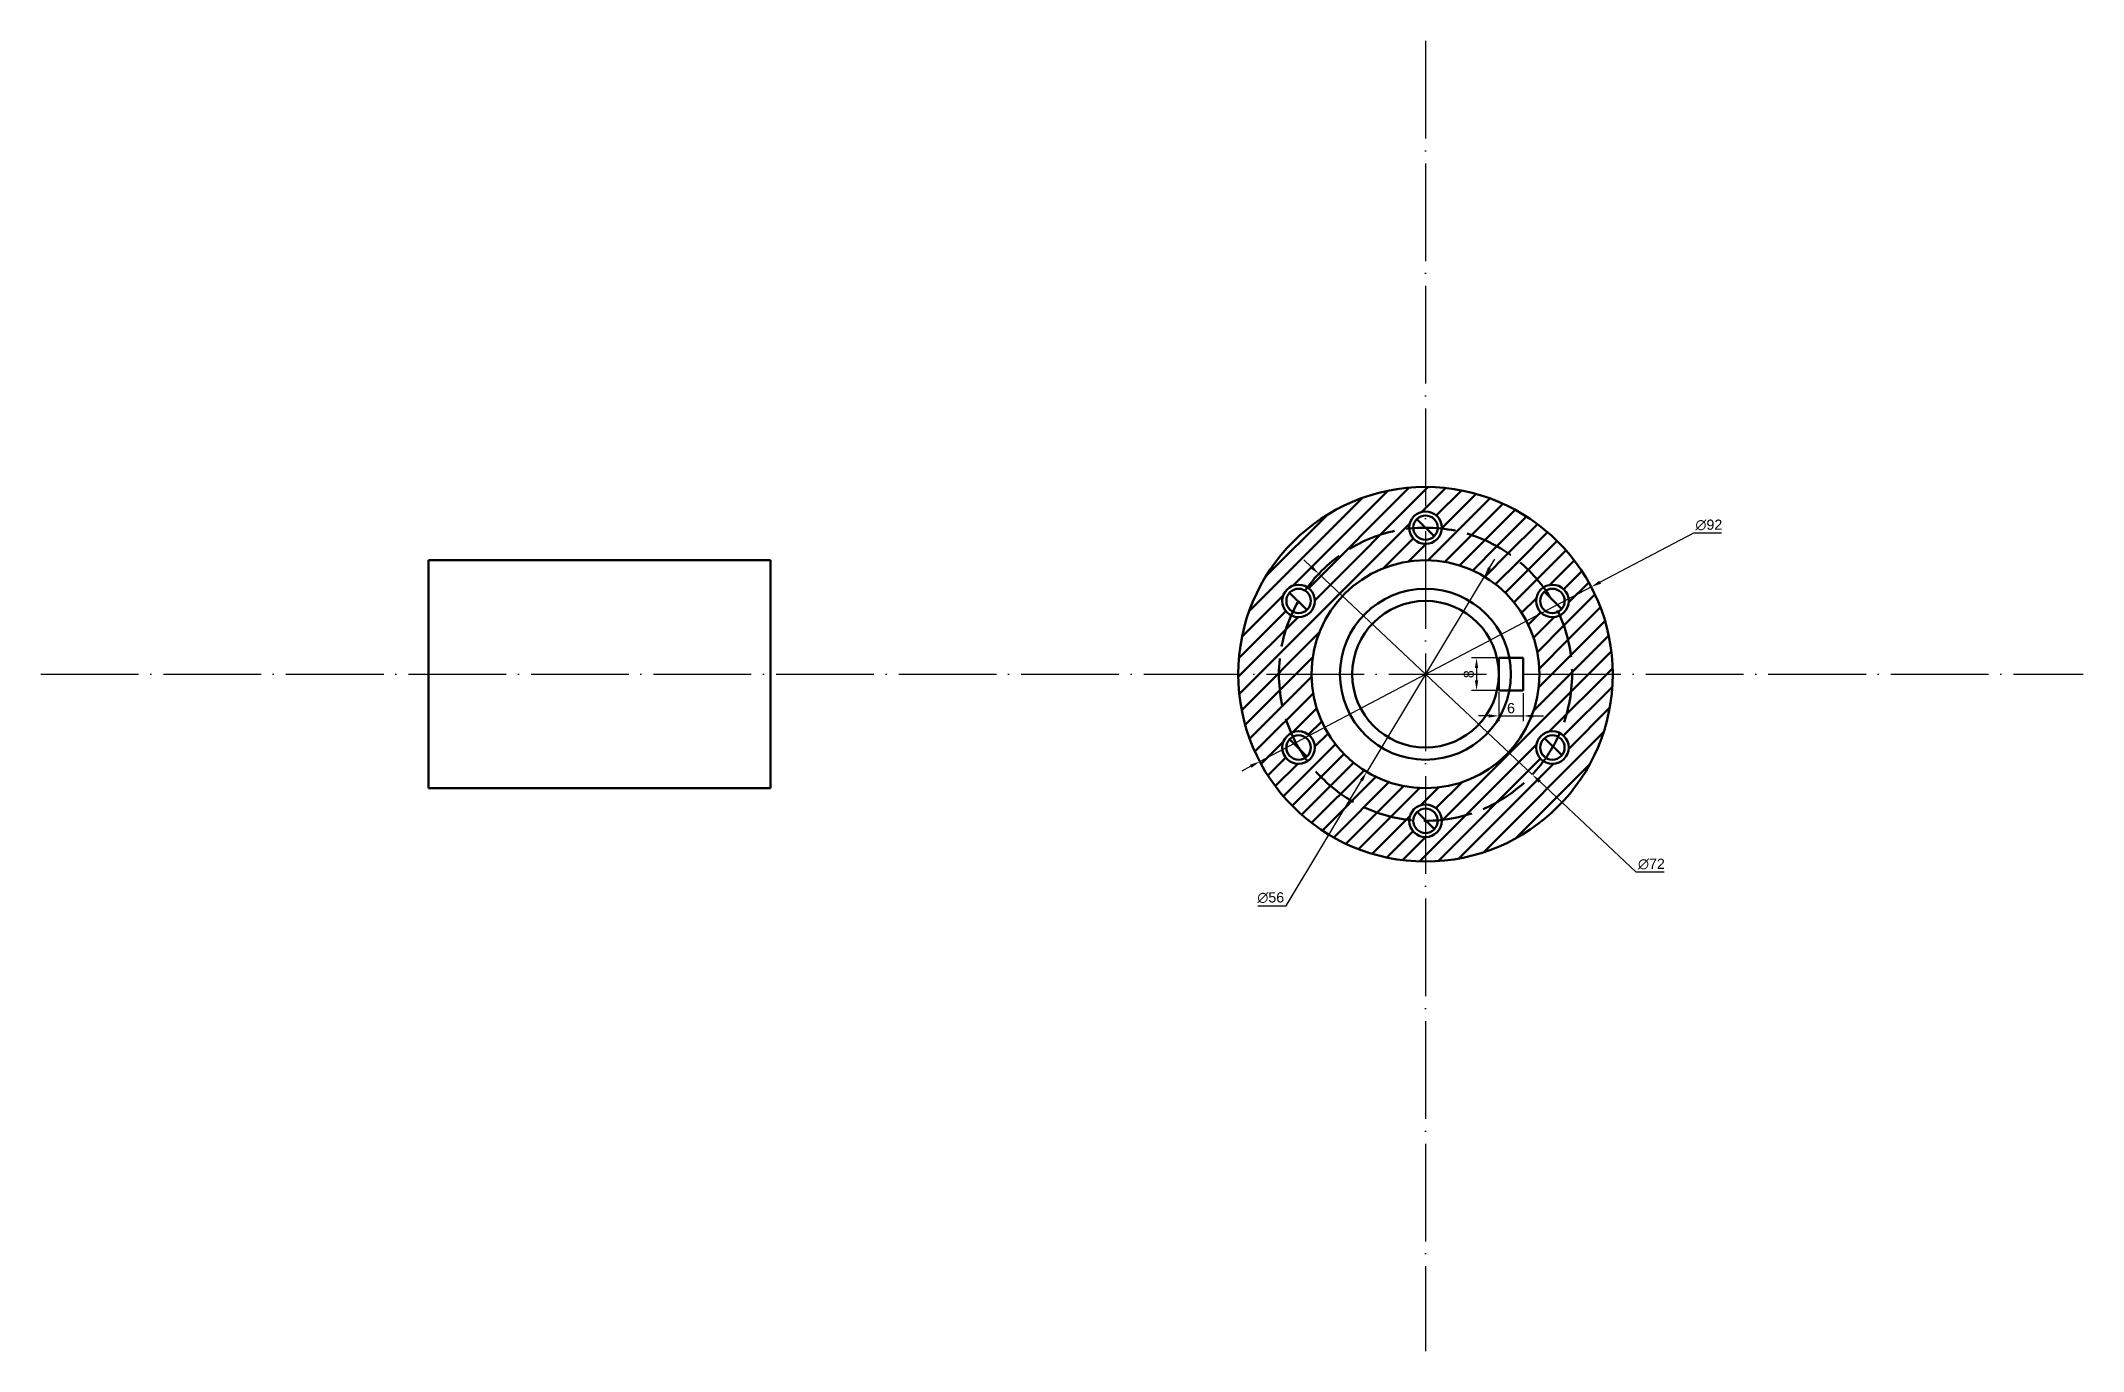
# Model space of a CAD drawing. Header units: millimetres. Extents: x -277 to 225, y -90 to 232.
import ezdxf

# ---------------------------------------------------------------- set-up
doc = ezdxf.new("R2010")
doc.units = ezdxf.units.MM
doc.linetypes.add('ACAD_ISO02W100', pattern=[15, 12, -3])
doc.linetypes.add('ACAD_ISO04W100', pattern=[30, 24, -3, 0, -3])
for name, color, linetype, lineweight in [('Контур', 7, 'Continuous', 50), ('Осевой', 7, 'ACAD_ISO04W100', 25), ('Размер', 3, 'Continuous', 25)]:
    doc.layers.add(name, color=color, linetype=linetype, lineweight=lineweight)
doc.styles.get("Standard").update_dxf_attribs({"font": 'arial.ttf'})
doc.dimstyles.new('ISO-25', dxfattribs={"dimtxt": 2.5, "dimasz": 2.5, "dimexe": 1.25, "dimexo": 0.625, "dimtad": 1, "dimtoh": 1, "dimtxsty": 'Standard', "dimcen": 2.5, "dimadec": 0, "dimazin": 0, "dimtfac": 1, "dimtmove": 0, "dimatfit": 3, "dimfxl": 1, "dimarcsym": 0})

# ---------------------------------------------------------------- blocks, each defined once
blk = doc.blocks.new('*U7')
at = {"layer": 'Контур'}
for radius in [4, 3]:
    blk.add_circle((0, 36), radius, dxfattribs=at)
blk = doc.blocks.new('*U8')
at = {"layer": 'Контур', "color": 0, "linetype": 'ByBlock', "lineweight": -2, "transparency": 16777216}
blk.add_blockref('*U7', (0, 0), dxfattribs=at)
blk = doc.blocks.new('*U4')
at = {"layer": 'Контур'}
blk.add_blockref('*U8', (0, -36), dxfattribs=at)
blk = doc.blocks.new('*U5')
at = {"layer": 'Контур', "color": 0, "linetype": 'ByBlock', "lineweight": -2, "transparency": 16777216}
blk.add_blockref('*U4', (63.03, 112.08), dxfattribs=at)
for p, rotation in [((31.85, 94.08), 59.99999999999999), ((94.2, 94.08), 299.9999999999999), ((31.85, 58.08), 120), ((94.2, 58.08), 240), ((63.03, 40.08), 180)]:
    blk.add_blockref('*U4', p, dxfattribs=dict(at, rotation=rotation))
blk = doc.blocks.new('*D9')
at = {"layer": 'Defpoints', "color": 0, "transparency": 16777216}
for p in [(81.03, 80.09), (75.57, 72.09), (81.03, 72.09)]:
    blk.add_point(p, dxfattribs=at)
at = {"layer": 'Размер', "color": 0, "lineweight": -2, "transparency": 16777216}
for p, q in [((80.4, 80.09), (74.32, 80.09)), ((75.57, 77.59), (75.57, 74.59)), ((80.4, 72.09), (74.32, 72.09))]:
    blk.add_line(p, q, dxfattribs=at)
at = {"layer": 'Размер', "color": 0, "transparency": 16777216}
for points in [[(75.15, 77.59), (75.98, 77.59), (75.57, 80.09)], [(75.15, 74.59), (75.98, 74.59), (75.57, 72.09)]]:
    blk.add_solid(points, dxfattribs=at)
at = {"layer": 'Размер', "color": 0, "transparency": 16777216, "insert": (73.67, 76.09), "char_height": 2.5, "attachment_point": 5, "rotation": 90}
blk.add_mtext('8', dxfattribs=at)
blk = doc.blocks.new('*D10')
at = {"layer": 'Defpoints', "color": 0, "transparency": 16777216}
for p in [(81.03, 72.33), (87.03, 72.09), (87.03, 65.84)]:
    blk.add_point(p, dxfattribs=at)
at = {"layer": 'Размер', "color": 0, "lineweight": -2, "transparency": 16777216}
for p, q in [((81.03, 71.7), (81.03, 64.59)), ((87.03, 71.47), (87.03, 64.59)), ((78.53, 65.84), (76.03, 65.84)), ((81.03, 65.84), (87.03, 65.84)), ((89.53, 65.84), (92.03, 65.84))]:
    blk.add_line(p, q, dxfattribs=at)
at = {"layer": 'Размер', "color": 0, "transparency": 16777216}
for points in [[(78.53, 66.25), (78.53, 65.42), (81.03, 65.84)], [(89.53, 66.25), (89.53, 65.42), (87.03, 65.84)]]:
    blk.add_solid(points, dxfattribs=at)
at = {"layer": 'Размер', "color": 0, "transparency": 16777216, "insert": (84.03, 67.74), "char_height": 2.5, "attachment_point": 5}
blk.add_mtext('6', dxfattribs=at)
blk = doc.blocks.new('*D12')
at = {"layer": 'Defpoints', "color": 0, "transparency": 16777216}
for p in [(36.8, 100.74), (89.26, 51.43)]:
    blk.add_point(p, dxfattribs=at)
at = {"layer": 'Размер', "color": 0, "lineweight": -2, "transparency": 16777216}
for p, q in [((34.98, 102.45), (33.15, 104.17)), ((36.8, 100.74), (89.26, 51.43)), ((114.74, 27.47), (91.08, 49.71)), ((121.64, 27.47), (114.74, 27.47))]:
    blk.add_line(p, q, dxfattribs=at)
at = {"layer": 'Размер', "color": 0, "transparency": 16777216}
for points in [[(35.26, 102.76), (34.69, 102.15), (36.8, 100.74)], [(91.36, 50.02), (90.79, 49.41), (89.26, 51.43)]]:
    blk.add_solid(points, dxfattribs=at)
at = {"layer": 'Размер', "color": 0, "transparency": 16777216, "insert": (118.51, 29.44), "char_height": 2.5, "attachment_point": 5}
blk.add_mtext('∅72', dxfattribs=at)
blk = doc.blocks.new('*D13')
at = {"layer": 'Defpoints', "color": 0, "transparency": 16777216}
for p in [(77.47, 100.07), (48.59, 52.09)]:
    blk.add_point(p, dxfattribs=at)
at = {"layer": 'Размер', "color": 0, "lineweight": -2, "transparency": 16777216}
for p, q in [((78.76, 102.21), (80.05, 104.36)), ((77.47, 100.07), (48.59, 52.09)), ((28.79, 19.22), (47.3, 49.95)), ((21.87, 19.22), (28.79, 19.22))]:
    blk.add_line(p, q, dxfattribs=at)
at = {"layer": 'Размер', "color": 0, "transparency": 16777216}
for points in [[(78.4, 102.43), (79.11, 102), (77.47, 100.07)], [(46.94, 50.17), (47.65, 49.74), (48.59, 52.09)]]:
    blk.add_solid(points, dxfattribs=at)
at = {"layer": 'Размер', "color": 0, "transparency": 16777216, "insert": (25.02, 21.19), "char_height": 2.5, "attachment_point": 5}
blk.add_mtext('∅56', dxfattribs=at)
blk = doc.blocks.new('*D14')
at = {"layer": 'Defpoints', "color": 0, "transparency": 16777216}
for p in [(103.72, 97.52), (22.33, 54.64)]:
    blk.add_point(p, dxfattribs=at)
at = {"layer": 'Размер', "color": 0, "lineweight": -2, "transparency": 16777216}
for p, q in [((128.86, 110.76), (105.94, 98.69)), ((135.76, 110.76), (128.86, 110.76)), ((22.33, 54.64), (103.72, 97.52)), ((20.12, 53.48), (17.91, 52.31))]:
    blk.add_line(p, q, dxfattribs=at)
at = {"layer": 'Размер', "color": 0, "transparency": 16777216}
for points in [[(105.74, 99.06), (106.13, 98.32), (103.72, 97.52)], [(19.92, 53.85), (20.31, 53.11), (22.33, 54.64)]]:
    blk.add_solid(points, dxfattribs=at)
at = {"layer": 'Размер', "color": 0, "transparency": 16777216, "insert": (132.62, 112.74), "char_height": 2.5, "attachment_point": 5}
blk.add_mtext('∅92', dxfattribs=at)

msp = doc.modelspace()

# ---------------------------------------------------------------- hatches: boundary and pattern name
at = {"layer": 'Контур'}
h = msp.add_hatch(dxfattribs=at)
h.set_pattern_fill('ANSI31', color=256)
h.paths.add_polyline_path([(59.033, 111.861, -0.0138969), (59.027, 112.083, -0.4142136), (63.027, 116.083), (63.027, 122.083, 0.4142136), (17.027, 76.083), (27.027, 76.083, -0.1034746), (30.045, 90.513, -0.2828996), (27.85, 94.083, -0.5960294), (34.039, 97.431, -0.2091889)])
h.paths.add_polyline_path([(63.027, 104.083), (63.027, 108.083, -0.3980255), (59.033, 111.861, 0.2091889), (34.039, 97.431, -0.2531098), (35.85, 94.083, -0.5589685), (30.045, 90.513, 0.1034746), (27.027, 76.083), (35.027, 76.083, -0.4142136)], flags=17)
h.paths.add_polyline_path([(35.027, 76.083), (27.027, 76.083, 0.1034746), (30.045, 61.653, -0.5589685), (35.85, 58.083, -0.2531098), (34.039, 54.736, 0.2091889), (59.033, 40.305, -0.3980255), (63.027, 44.083), (63.027, 48.083, -0.4142136)], flags=17)
h.paths.add_polyline_path([(27.027, 76.083), (17.027, 76.083, 0.4142136), (63.027, 30.083), (63.027, 36.083, -0.4305891), (59.033, 40.305, -0.2091889), (34.039, 54.736, -0.5960294), (27.85, 58.083, -0.2828996), (30.045, 61.653, -0.1034746)])
h.paths.add_polyline_path([(109.027, 76.083), (99.027, 76.083, -0.1034746), (96.008, 61.653, -0.2828996), (98.204, 58.083, -0.5960294), (92.014, 54.736, -0.2091889), (67.021, 40.305, -0.0138969), (67.027, 40.083, -0.4142136), (63.027, 36.083), (63.027, 30.083, 0.4142136)])
h.paths.add_polyline_path([(92.014, 54.736, -0.2531098), (90.204, 58.083, -0.5589685), (96.008, 61.653, 0.1034746), (99.027, 76.083), (91.027, 76.083, -0.4142136), (63.027, 48.083), (63.027, 44.083, -0.3980255), (67.021, 40.305, 0.2091889)], flags=17)
h.paths.add_polyline_path([(63.027, 122.083), (63.027, 116.083, -0.4305891), (67.021, 111.861, -0.2091889), (92.014, 97.431, -0.5960294), (98.204, 94.083, -0.2828996), (96.008, 90.513, -0.1034746), (99.027, 76.083), (109.027, 76.083, 0.4142136)])
h = msp.add_hatch(dxfattribs=at)
h.set_pattern_fill('ANSI31', color=256, angle=90)
h.paths.add_polyline_path([(34.85, 94.083, 0.2568121), (33.457, 96.617, 0.0417029), (30.459, 91.425, 0.5635399)])
h.paths.add_polyline_path([(33.457, 96.617, 0.5913278), (28.85, 94.083, 0.2791486), (30.459, 91.425, -0.0417029)])
h.paths.add_polyline_path([(63.027, 115.083), (63.027, 112.083, -0.0208424), (66.024, 111.958, 0.0104201), (66.027, 112.083, 0.4142136)])
h.paths.add_polyline_path([(63.027, 115.083, 0.4142136), (60.027, 112.083, 0.9793748), (66.024, 111.958, 0.0208424), (63.027, 112.083)])
h.paths.add_polyline_path([(63.027, 112.083, 0.0208424), (60.029, 111.958, 0.4020582), (63.027, 109.083)])
h.paths.add_polyline_path([(92.597, 96.617, 0.2568121), (91.204, 94.083, 0.5635399), (95.594, 91.425, 0.0417029)])
h.paths.add_polyline_path([(92.597, 96.617, -0.0417029), (95.594, 91.425, 0.2791486), (97.204, 94.083, 0.5913278)])
h.paths.add_polyline_path([(30.459, 60.742, 0.2791486), (28.85, 58.083, 0.5913278), (33.457, 55.55, -0.0417029)])
h.paths.add_polyline_path([(30.459, 60.742, 0.0417029), (33.457, 55.55, 0.2568121), (34.85, 58.083, 0.5635399)])
h.paths.add_polyline_path([(66.027, 40.083, 0.0104201), (66.024, 40.208, -0.0208424), (63.027, 40.083), (63.027, 37.083, 0.4142136)])
h.paths.add_polyline_path([(63.027, 43.083, 0.4020582), (60.029, 40.208, 0.0208424), (63.027, 40.083)])
h.paths.add_polyline_path([(63.027, 43.083), (63.027, 40.083, 0.0208424), (66.024, 40.208, 0.4020582)])
h.paths.add_polyline_path([(63.027, 40.083, -0.0208424), (60.029, 40.208, 0.0104201), (60.027, 40.083, 0.4142136), (63.027, 37.083)])
h.paths.add_polyline_path([(97.204, 58.083, 0.2791486), (95.594, 60.742, -0.0417029), (92.597, 55.55, 0.5913278)])
h.paths.add_polyline_path([(95.594, 60.742, 0.5635399), (91.204, 58.083, 0.2568121), (92.597, 55.55, 0.0417029)])
h = msp.add_hatch(dxfattribs=at)
h.set_pattern_fill('ANSI31', color=256)
h.paths.add_polyline_path([(67.021, 111.861, -0.3980255), (63.027, 108.083), (63.027, 104.083, -0.4142136), (91.027, 76.083), (99.027, 76.083, 0.1034746), (96.008, 90.513, -0.5589685), (90.204, 94.083, -0.2531098), (92.014, 97.431, 0.2091889)])

# ---------------------------------------------------------------- linework, layer by layer
for p, q in [((-97.863, 104.083), (-181.863, 104.083)), ((-181.863, 104.083), (-181.863, 48.083)), ((-97.863, 104.083), (-97.863, 48.083)), ((87.027, 80.091), (81.027, 80.091)), ((81.027, 80.091), (81.027, 72.091)), ((87.027, 80.091), (87.027, 72.091)), ((87.027, 72.091), (81.027, 72.091)), ((-181.863, 48.083), (-97.863, 48.083))]:
    msp.add_line(p, q, dxfattribs=at)
for radius in [46, 28, 21, 18]:
    msp.add_circle((63.027, 76.083), radius, dxfattribs=at)
at = {"layer": 'Контур', "linetype": 'ACAD_ISO02W100'}
msp.add_circle((63.027, 76.083), 36, dxfattribs=at)
at = {"layer": 'Осевой'}
for p, q in [((63.027, 231.664), (63.027, -90.194)), ((-277.053, 76.083), (81.027, 76.083)), ((87.027, 76.083), (224.553, 76.083))]:
    msp.add_line(p, q, dxfattribs=at)

# ---------------------------------------------------------------- block references
at = {"layer": 'Контур'}
msp.add_blockref('*U5', (0, 0), dxfattribs=at)

# ---------------------------------------------------------------- dimensions: what is measured, and where the dimension line sits
at = {"layer": 'Размер'}
for p1, p2, picture, middle in [((22.329, 54.643), (103.725, 97.523), '*D14', (132.62, 110.764)), ((77.468, 100.072), (48.586, 52.095), '*D13', (25.019, 19.217)), ((36.797, 100.741), (89.257, 51.426), '*D12', (118.507, 27.467))]:
    dim = msp.add_diameter_dim_2p(p1=p1, p2=p2, dimstyle='ISO-25', dxfattribs=at)
    dim.commit()
    dim.dimension.update_dxf_attribs({"geometry": picture, "text_midpoint": middle, "dimtype": 163})
dim = msp.add_linear_dim(base=(75.568, 72.091), p1=(81.027, 80.091), p2=(81.027, 72.091), angle=90, dimstyle='ISO-25', dxfattribs=at)
dim.commit()
dim.dimension.update_dxf_attribs({"geometry": '*D9', "text_midpoint": (73.667, 76.091)})
dim = msp.add_linear_dim(base=(87.027, 65.836), p1=(81.027, 72.326), p2=(87.027, 72.091), dimstyle='ISO-25', dxfattribs=at)
dim.commit()
dim.dimension.update_dxf_attribs({"geometry": '*D10', "text_midpoint": (84.027, 67.737)})

doc.saveas('drawing.dxf')
